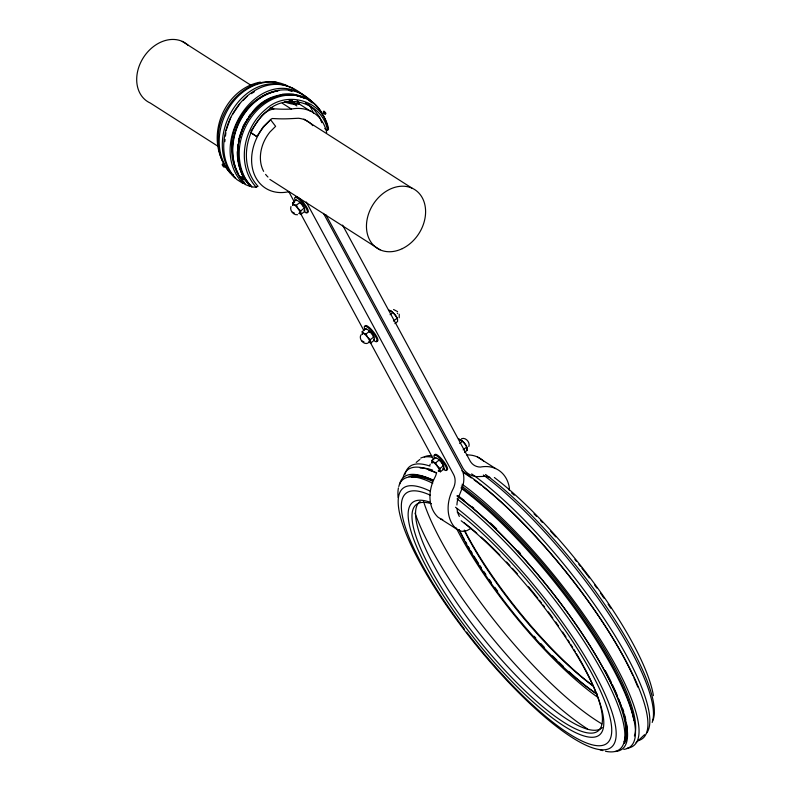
<?xml version="1.0" encoding="UTF-8"?>
<svg xmlns="http://www.w3.org/2000/svg" width="791" height="791" viewBox="0 0 791 791"><rect width="100%" height="100%" fill="white"/><g stroke="black" fill="none" stroke-linecap="round" stroke-linejoin="round"><path stroke-width="1.19" d="M244.112 178.806L242.59 177.046M509.305 490.341L509.355 489.273A15.345 11.954 -57.4 0 0 509.058 486.188A36.297 28.288 -57.4 0 0 480.404 467.066A18.668 14.554 -57.4 0 1 470.032 460.827L342.582 225.109M324.735 128.607L327.573 130.416L328.038 129.487A1.038 0.554 -19.1 0 1 328.433 129.269L327.316 126.214A61.026 47.569 -57.4 0 0 306.819 98.796L293.609 94.623L282.179 94.623L270.73 98.064M224.792 141.678L225.059 139.434M225.475 136.052L225.88 132.67M237.725 148.026L238.16 144.377M238.457 141.955L238.902 138.316M298.879 213.343L301.183 214.213L304.762 211.335C305.148 206.431 300.511 201.616 296.141 199.985L292.571 202.862L292.63 205.502M304.238 208.082L300.659 210.95L301.183 214.213M368.507 342.127L370.821 342.997L374.39 340.12C374.786 335.216 370.148 330.401 365.778 328.769L362.209 331.647L362.268 334.286M373.866 336.867L370.297 339.735L370.821 342.997M438.145 470.912L440.458 471.782L444.028 468.905C444.423 464.001 439.776 459.195 435.416 457.554L431.837 460.431L431.896 463.071M443.504 465.652L439.934 468.519L440.458 471.782M464.544 452.412L467.224 450.257C467.619 445.353 462.982 440.538 458.612 438.906L459.077 439.519M398.822 486.534L398.99 485.803M290.95 206.589C289.546 210.475 293.441 215.34 297.564 214.737M399.208 317.745L399.208 314.254M429.918 465.098L430.215 464.159M468.845 446.529C470.418 442.485 465.622 436.81 461.42 438.797M226.147 130.416L230.745 117.365M239.278 137.239L243.44 125.413M239.198 138.84L243.816 125.729L251.083 113.983L260.516 104.382M244.923 178.153A60.245 46.956 -57.4 0 0 250.49 185.232L251.795 186.923L256.373 187.19A1.038 0.623 -38.3 0 1 256.689 186.854L258.034 186.33C238.071 164.746 245.487 128.557 267.16 110.938C287.212 92.151 322.946 102.771 327.573 130.416M232.554 114.438L239.693 103.928M244.033 124.454L245.23 122.526M246.416 120.598L247.613 118.67M248.799 116.742L249.996 114.814M250.836 131.148C257.065 122.941 263.581 108.881 275.683 108.891A185.519 144.595 -57.4 0 0 291.385 109.059A44.711 34.844 -57.4 0 1 326.673 132.611M250.777 132.72L256.828 136.586L263.284 126.748L271.026 119.154L272.292 118.521L275.575 118.67A195.654 152.495 -57.4 0 0 289.783 118.699L298.464 118.254A34.369 26.785 -57.4 0 1 312.791 125.65M361.161 334.672C358.145 338.489 363.623 345.281 368.003 343.106M243.114 100.447L247.385 96.107M253.12 111.274C269.761 88.918 308.866 87.168 322.164 113.944M303.517 95.266C254.712 54.203 197.513 139.621 236.806 179.498L243.144 183.542L244.281 182.395A61.283 47.767 -57.4 0 1 231.644 148.481C229.509 108.644 280.815 68.51 313.028 102.86M279.065 90.421C238.842 97.52 217.495 153.731 245.388 184.521L245.932 184.758A116.415 70.399 -38.3 0 0 250.233 186.429L250.055 184.956A60.245 46.956 -57.4 0 1 237.607 151.615M636.043 742.64L644.556 734.671M416.214 462.428L419.902 459.413M292.571 202.862L294.044 204.404L296.358 205.274L299.927 202.407M362.209 331.647L363.682 333.189L365.986 334.059L369.565 331.192M390.082 314.689L392.761 312.544C395.233 314.719 398.269 317.933 397.586 321.472L394.907 323.628M393.493 321.087L397.072 318.219M431.837 460.431L433.31 461.974L435.623 462.844L439.193 459.976M459.709 443.484L462.389 441.329M463.13 449.871L466.7 447.004M251.35 93.645L254.326 91.796M271.461 97.6C242.847 111.037 229.192 148.866 243.43 177.243M260.368 82.106C226.493 88.404 207.153 130.822 222.607 161.097M277.878 90.886C251.014 95.84 232.93 122.625 232.425 148.985A61.283 47.767 -57.4 0 0 238.269 173.733M276.356 82.244C230.745 77.35 201.072 141.668 231.704 174.593A116.415 70.399 -38.3 0 0 234.709 177.579L235.115 177.955C199.599 141.273 244.063 63.142 293.708 88.81M282.189 94.258L293.698 94.258L304.397 97.708A60.63 47.262 -57.4 0 1 306.374 98.796M296.042 95.316C264.263 91.766 239.317 123.356 239.208 153.157A61.026 47.569 -57.4 0 0 251.795 186.933M231.704 174.593L233.256 174.653M289.536 101.436L294.707 101.95M393.582 309.508L397.596 311.605M287.222 85.754C252.813 69.311 217.258 105.678 218.148 139.7A61.026 47.569 -57.4 0 0 223.972 164.34M288.735 90.382L291.988 91.43M304.664 98.321C271.076 83.184 237.231 119.046 238.042 151.892A60.245 46.956 -57.4 0 0 243.766 176.166M436.642 472.464A15.563 12.132 -57.4 0 1 434.842 477.497A36.297 28.288 -57.4 0 0 437.967 517.146L441.002 519.054A15.345 11.954 -57.4 0 0 442.752 519.558M440.508 518.847L459.156 530.652A15.345 11.954 -57.4 0 0 466.67 530.712A112.085 87.356 -57.4 0 0 471.031 528.368M292.373 212.156L294.301 213.036M362.001 340.941L363.939 341.821M224.209 166.248L222.983 164.528L224.96 166.802L222.627 163.915L222.755 164.775M297.999 103.176L310.102 110.908M293.866 104.036L296.872 105.954M282.298 103.255L291.385 109.059M182.246 41.379L250.866 85.21M303.892 119.085L412.012 188.149M271.837 107.566L273.854 108.861M270.888 107.685L272.905 108.97M270.097 107.843L272.114 109.128M218.899 146.859L150.28 103.028A34.814 27.131 -57.4 0 1 143.695 57.14A34.814 27.131 -57.4 0 1 188.139 45.314M269.84 179.399L380.046 249.798M244.281 182.395L245.388 184.521M477.448 456.971L495.601 468.569M251.133 132.789L256.828 136.586M458.671 530.445L456.12 528.744A36.297 28.288 -57.4 0 1 453.006 489.095A15.563 12.132 -57.4 0 0 453.658 474.62L306.265 202.021M305.682 102.988L313.246 108.496L319.742 117.266L321.769 122.635M325.22 113.607C327.86 114.744 322.214 108.683 324.003 112.213M242.422 177.174L241.66 176.917L242.689 178.815L244.093 179.715L242.224 176.442L250.233 186.419M243.806 179.063L244.567 179.33L244.122 178.193M300.659 210.95L298.088 208.448L296.358 205.274M370.297 339.735L367.726 337.233L365.986 334.059M439.934 468.519L437.354 466.018L435.623 462.844M223.131 164.933C220.096 162.59 224.97 169.373 224.258 166.417M323.974 112.935C326.525 115.654 323.104 110.265 323.806 112.698M323.796 112.984C327.939 117.335 322.263 108.664 323.519 112.599M392.761 312.544L391.288 310.992L388.974 310.121L389.439 310.734M304.07 210.436L304.762 211.335M466.532 449.347L467.224 450.257M373.698 339.22L374.39 340.12M443.336 468.005L444.028 468.905M296.141 199.985L296.605 200.598M365.778 328.769L366.243 329.382M435.416 457.554L435.871 458.167M311.318 101.288C263.551 55.469 203.158 142.726 243.144 183.542M297.871 102.266L299.314 104.214M256.304 187.319C235.688 164.904 243.47 127.44 265.905 109.188C286.649 89.749 323.697 100.586 328.581 129.21M325.902 214.796L463.15 468.49A28.931 22.553 -57.4 0 0 476.666 476.627L485.644 476.36A25.955 20.23 -57.4 0 1 489.866 477.319M323.509 213.372L462.211 470.081A25.826 20.131 -57.4 0 1 461.291 490.38L457.94 498.637A25.955 20.23 -57.4 0 0 456.921 505.004M288.695 191.511L294.568 202.377M300.442 213.234L363.86 330.529M370.317 342.473L433.735 459.769M229.232 170.52L230.745 173.476A61.026 47.569 -57.4 0 1 225.128 166.337M434.724 455.685A9.848 2.452 51.2 0 1 442.93 460.421A9.848 2.452 51.2 0 1 446.183 469.805M434.348 457.692A9.848 2.452 51.2 0 1 438.006 456.743A9.848 2.452 51.2 0 1 446.371 467.768A9.848 2.452 51.2 0 1 442.713 468.717M439.331 460.471A3.441 0.86 51.2 0 1 439.885 460.945M441.052 462.221A3.441 0.86 51.2 0 1 442.031 463.635M442.565 464.801A3.441 0.86 51.2 0 1 442.614 465.197M432.44 462.102A5.478 1.364 51.2 0 1 437.581 466.641A5.478 1.364 51.2 0 1 438.53 470.724M432.163 462.873A5.478 1.364 51.2 0 1 432.173 462.349M460.046 439.915A5.478 1.364 51.2 0 1 462.023 440.913M462.933 441.754A5.478 1.364 51.2 0 1 466.888 448.339M365.126 325.961A9.848 2.452 51.2 0 1 374.094 332.645A9.848 2.452 51.2 0 1 376.556 341.02M364.71 328.898A9.848 2.452 51.2 0 1 367.855 327.543A9.848 2.452 51.2 0 1 376.239 337.866A9.848 2.452 51.2 0 1 374.558 341.03M368.833 331.221A3.441 0.86 51.2 0 1 372.403 334.85M372.937 336.017A3.441 0.86 51.2 0 1 372.976 336.412M362.525 334.089A5.478 1.364 51.2 0 1 367.093 336.719A5.478 1.364 51.2 0 1 368.903 341.939M368.952 331.587A3.648 0.91 51.2 0 1 370.109 332.556M390.151 311.367A5.478 1.364 51.2 0 1 393.77 313.463A5.478 1.364 51.2 0 1 397.27 319.03M397.26 313.038A3.055 0.761 51.2 0 1 397.705 313.671M295.488 197.177A9.848 2.452 51.2 0 1 304.456 203.86A9.848 2.452 51.2 0 1 306.918 212.235M295.083 200.113A9.848 2.452 51.2 0 1 298.227 198.759A9.848 2.452 51.2 0 1 306.611 209.081A9.848 2.452 51.2 0 1 304.921 212.245M299.581 202.575A3.441 0.86 51.2 0 1 302.32 205.363M302.765 206.065A3.441 0.86 51.2 0 1 303.101 206.698M292.888 205.304A5.478 1.364 51.2 0 1 297.456 207.934A5.478 1.364 51.2 0 1 299.265 213.155M249.798 185.223A60.63 47.262 -57.4 0 1 237.28 151.664M240.701 177.668A61.283 47.767 -57.4 0 1 239.436 175.74M308.45 104.165A59.661 46.501 -57.4 0 1 313.552 113.301M308.292 100.022A60.63 47.262 -57.4 0 1 311.891 102.82M285.769 85.349A61.026 47.569 -57.4 0 1 287.756 86.456M292.314 101.05A3.441 0.791 15.4 0 1 289.002 100.754M297.119 100.764A9.848 2.274 15.4 0 1 297.001 103.344A9.848 2.274 15.4 0 1 287.192 101.772M297.92 102.563A9.848 2.274 15.4 0 1 295.083 104.343A9.848 2.274 15.4 0 1 284.582 101.92M292.363 100.892A3.441 0.791 15.4 0 1 289.911 100.813M297.792 102.86A44.711 34.844 -57.4 0 1 299.512 104.353M466.819 454.944A36.297 28.288 -57.4 0 1 483.588 461.064M267.981 177.036A34.369 26.785 -57.4 0 1 265.598 174.396M263.63 171.35A34.369 26.785 -57.4 0 1 269.939 131.998L275.614 126.342L270.651 119.837L264.036 126.431A44.711 34.844 -57.4 0 0 253.842 173.189A44.711 34.844 -57.4 0 0 287.766 191.916A25.124 19.587 -57.4 0 1 289.259 191.689M459.344 516.454A25.955 20.23 -57.4 0 1 457.02 508.722M583.857 666.714A145.178 36.109 51.2 0 1 570.726 726.415A145.178 36.109 51.2 0 1 442.624 589.433A145.178 36.109 51.2 0 1 431.411 503.709M464.218 522.841A145.178 36.109 51.2 0 1 476.785 533.183M481.205 537.099A145.178 36.109 51.2 0 1 499.892 555.064M506.547 561.986A145.178 36.109 51.2 0 1 509.888 565.565M512.39 568.294A145.178 36.109 51.2 0 1 517.363 573.821M528.546 586.813A145.178 36.109 51.2 0 1 537.87 598.273M539.393 600.201A145.178 36.109 51.2 0 1 541.647 603.098M543.14 605.026A145.178 36.109 51.2 0 1 544.613 606.954M548.341 611.898A145.178 36.109 51.2 0 1 552.78 617.949M555.687 621.993A145.178 36.109 51.2 0 1 558.535 626.037M562.668 632.068A145.178 36.109 51.2 0 1 565.98 637.022M567.997 640.107A145.178 36.109 51.2 0 1 569.352 642.203M570.687 644.309A145.178 36.109 51.2 0 1 572.654 647.453M573.94 649.54A145.178 36.109 51.2 0 1 575.205 651.626M576.451 653.692A145.178 36.109 51.2 0 1 583.333 665.745M461.173 520.765A149.143 37.098 51.2 0 1 603.375 717.249A149.143 37.098 51.2 0 1 477.932 643.083A149.143 37.098 51.2 0 1 429.523 502.048M457.168 512.014A160.385 39.896 51.2 0 1 611.601 727.156A160.385 39.896 51.2 0 1 466.621 632.068M464.406 629.161A160.385 39.896 51.2 0 1 430.353 495.215M455.497 507.239A166.179 41.34 51.2 0 1 615.932 729.282A166.179 41.34 51.2 0 1 468.994 636.132A166.179 41.34 51.2 0 1 430.007 491.073M457.05 498.913A173.021 43.04 51.2 0 1 595.326 659.605A173.021 43.04 51.2 0 1 605.471 751.262M602.831 750.619A173.021 43.04 51.2 0 1 600.072 749.759M398.091 497.381A173.021 43.04 51.2 0 1 398.427 487.889M399.198 485.081A173.021 43.04 51.2 0 1 432.726 483.311M411.389 477.191A170.648 42.447 51.2 0 1 432.212 481.076M456.921 495.917A170.648 42.447 51.2 0 1 576.52 625.305A170.648 42.447 51.2 0 1 624.613 739.872M411.992 476.706A170.648 42.447 51.2 0 1 432.815 480.592M458.503 496.135A170.648 42.447 51.2 0 1 464.485 500.644M471.654 506.388A170.648 42.447 51.2 0 1 473.73 508.109M490.371 522.9A170.648 42.447 51.2 0 1 496.679 528.922M517.986 550.813A170.648 42.447 51.2 0 1 520.508 553.552M605.283 670.57A170.648 42.447 51.2 0 1 611.206 682.129M612.283 684.383A170.648 42.447 51.2 0 1 617.118 695.16M618.77 699.224A170.648 42.447 51.2 0 1 624.069 741.839M409.085 476.577A171.815 42.744 51.2 0 1 433.28 480.157M622.655 708.568A171.815 42.744 51.2 0 1 623.783 712.127M624.445 714.411A171.815 42.744 51.2 0 1 625.79 719.85M626.551 723.854A171.815 42.744 51.2 0 1 624.317 743.5M457.416 495.838A174.386 43.376 51.2 0 1 592.538 649.866A174.386 43.376 51.2 0 1 615.032 751.519M399.514 484.468A174.386 43.376 51.2 0 1 432.786 480.305M461.153 488.274A177.659 44.187 51.2 0 1 598.54 643.874A177.659 44.187 51.2 0 1 623.753 749.374M403.163 477.418A177.659 44.187 51.2 0 1 435.97 472.662M428.762 470.161A173.763 43.228 51.2 0 1 436.355 472.889M461.212 487.493A173.763 43.228 51.2 0 1 633.858 720.265M420.189 468.035A173.763 43.228 51.2 0 1 432.637 470.141M461.361 485.941A173.763 43.228 51.2 0 1 584.312 617.712A173.763 43.228 51.2 0 1 634.382 735.976M462.112 484.191A178.934 44.514 51.2 0 1 601.279 640.987A178.934 44.514 51.2 0 1 627.273 748.177M405.081 474.264A178.934 44.514 51.2 0 1 429.988 466.097M420.733 458.088A178.934 44.514 51.2 0 1 431.975 457.158M461.815 470.754A178.934 44.514 51.2 0 1 604.225 624.574A178.934 44.514 51.2 0 1 638.11 740.663M464.05 473.028A173.763 43.228 51.2 0 1 471.337 477.922M474.185 479.969A173.763 43.228 51.2 0 1 481.037 485.12M483.024 486.683A173.763 43.228 51.2 0 1 632.968 675.761M633.937 677.887A173.763 43.228 51.2 0 1 637.793 687.053M424.273 456.882A177.659 44.187 51.2 0 1 431.777 455.567M471.644 473.908A177.659 44.187 51.2 0 1 601.101 614.123A177.659 44.187 51.2 0 1 646.82 732.881M483.35 474.995A174.386 43.376 51.2 0 1 604.245 607.122A174.386 43.376 51.2 0 1 652.189 722.44M485.555 474.491A173.021 43.04 51.2 0 1 605.501 605.58A173.021 43.04 51.2 0 1 653.069 719.998M494.365 477.507A166.179 41.34 51.2 0 1 653.396 695.635M602.248 727.591A145.178 36.109 51.2 0 1 482.846 637.793A145.178 36.109 51.2 0 1 420.199 501.435M601.803 723.844A170.105 42.309 51.2 0 1 423.6 501.662M597.353 694.468A151.051 37.572 51.2 0 1 568.778 671.411M563.34 666.368A151.051 37.572 51.2 0 1 558.772 661.998M556.953 660.208A151.051 37.572 51.2 0 1 552.563 655.838M544.218 647.196A151.051 37.572 51.2 0 1 540.846 643.597M535.814 638.1A151.051 37.572 51.2 0 1 534.143 636.241M497.687 591.253A151.051 37.572 51.2 0 1 494.82 587.308M491.3 582.374A151.051 37.572 51.2 0 1 489.243 579.417M485.872 574.513A151.051 37.572 51.2 0 1 483.914 571.606M481.363 567.75A151.051 37.572 51.2 0 1 479.989 565.644M478.634 563.528A151.051 37.572 51.2 0 1 474.007 556.162M472.108 553.028A151.051 37.572 51.2 0 1 470.863 550.951M469.646 548.895A151.051 37.572 51.2 0 1 468.45 546.848M466.72 543.812A151.051 37.572 51.2 0 1 465.592 541.815M464.505 539.838A151.051 37.572 51.2 0 1 463.437 537.88M462.804 536.713A151.051 37.572 51.2 0 1 459.195 529.762M597.709 697.267A156.717 38.986 51.2 0 1 456.209 527.884M587.436 728.887A170.105 42.309 51.2 0 1 415.038 513.122M592.083 685.065A149.143 37.098 51.2 0 1 464.525 530.277M593.052 685.975A145.178 36.109 51.2 0 1 464.169 530.217M597.086 694.083A145.178 36.109 51.2 0 1 458.928 529.673M511.648 492.931A160.385 39.896 51.2 0 1 514.259 495.225M534.024 513.863A160.385 39.896 51.2 0 1 536.496 516.345M540.649 520.607A160.385 39.896 51.2 0 1 542.319 522.347M550.704 531.315A160.385 39.896 51.2 0 1 555.707 536.852M574.919 559.425A160.385 39.896 51.2 0 1 576.481 561.353M578.804 564.26A160.385 39.896 51.2 0 1 580.347 566.198M581.879 568.146A160.385 39.896 51.2 0 1 589.374 577.905M594.605 584.964A160.385 39.896 51.2 0 1 596.819 588.01M600.438 593.092A160.385 39.896 51.2 0 1 603.978 598.154M608.081 604.195A160.385 39.896 51.2 0 1 610.731 608.16M402.312 248.641A34.814 27.131 -57.4 0 0 417.905 192.075A34.814 27.131 -57.4 0 0 367.864 216.19A34.814 27.131 -57.4 0 0 402.312 248.641"/></g></svg>
